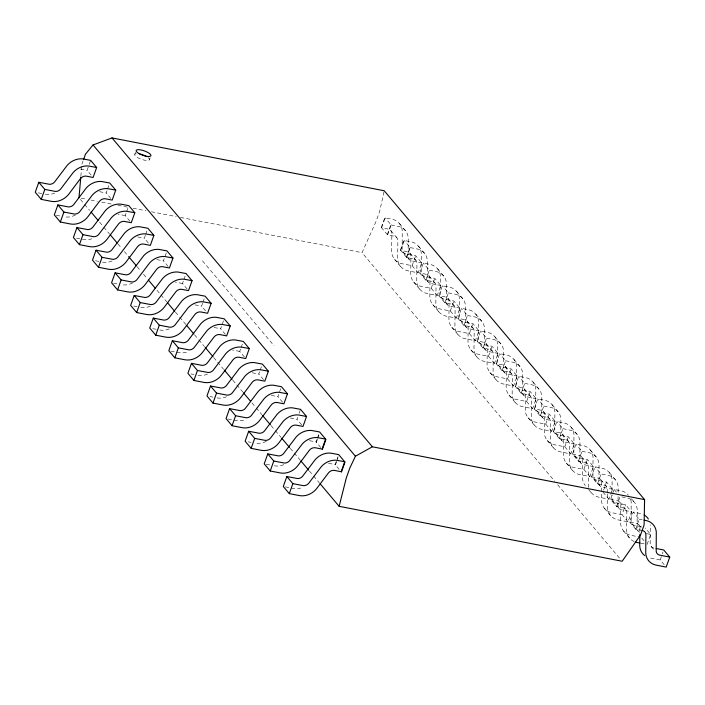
<?xml version="1.0" encoding="UTF-8"?>
<svg xmlns="http://www.w3.org/2000/svg" width="705" height="705" viewBox="0 0 705 705"><rect width="100%" height="100%" fill="white"/><g stroke="black" fill="none" stroke-linecap="round" stroke-linejoin="round"><path stroke-width="0.53" stroke-dasharray="3.52 2.64" d="M607.71 494.011L607.56 507.001A16.938 14.408 -40.1 0 0 618.073 519.876L628.04 521.806L631.592 511.839L625.582 504.709L615.104 502.63A5.834 4.97 -40.1 0 1 612.019 498.858L612.019 494.848M607.719 492.927L607.754 489.684A5.887 5.014 -40.1 0 0 604.097 485.181L597.496 483.894L591.486 476.774L595.038 466.798L603.163 468.446A16.991 14.452 -40.1 0 1 612.125 479.488L612.037 493.773M618.091 496.576L618.029 505.987A5.834 4.97 -40.1 0 0 621.114 509.759L631.592 511.839M618.135 492.249L618.135 486.617A16.991 14.452 -40.1 0 0 609.173 475.575L601.048 473.927L595.038 466.798M639.867 531.068L639.902 527.825A5.887 5.014 -40.1 0 0 636.254 523.322L629.653 522.035L633.205 512.068L641.321 513.716A16.991 14.452 -40.1 0 1 642.757 514.253M80.872 176.083L81.718 166.354M383.987 191.786L379.669 211.315L376.118 221.291L362.017 252.654L554.817 481.365M81.912 164.186L83.331 160.194M91.104 175.087L87.094 170.337L88.865 165.349M89.227 164.353L90.645 160.361M110.852 198.51L106.173 192.967L107.239 189.98M107.592 188.984L109.011 184.992M134.761 154.325L135.475 152.333M129.931 221.15L125.252 215.607L126.318 212.61M126.671 211.615L128.451 206.627M149.451 159.815L150.156 157.814M148.341 242.987L144.331 238.237L145.397 235.241M145.759 234.245L147.178 230.262M168.09 266.419L163.419 260.868L166.257 252.892M187.169 289.05L182.498 283.507L183.564 280.511M183.917 279.515L185.688 274.527M205.587 310.887L201.577 306.137L202.643 303.15M202.996 302.154L204.415 298.162M225.336 334.32L220.656 328.777L223.494 320.793M244.415 356.95L239.735 351.407L240.802 348.42M241.154 347.415L242.934 342.436M263.494 379.59L258.814 374.038L259.881 371.05M260.242 370.055L261.661 366.062M282.573 402.22L277.902 396.677L280.74 388.702M301.652 424.851L296.981 419.308L297.686 417.316M299.114 413.324L300.171 410.336M381.299 227.442L384.851 217.466M381.599 227.794L385.15 217.819L393.275 219.475A16.991 14.452 -40.1 0 1 402.238 230.509L402.132 249.887A5.834 4.97 -40.1 0 0 405.216 253.65L415.694 255.73L421.705 262.859L418.153 272.835L408.186 270.896A16.938 14.408 -40.1 0 1 397.673 258.03L397.867 240.705A5.887 5.014 -40.1 0 0 394.21 236.201L387.609 234.924L381.599 227.794L388.208 229.072A5.887 5.014 -40.1 0 1 391.857 233.575L391.663 250.901A16.938 14.408 -40.1 0 0 402.176 263.767L412.143 265.706L418.153 272.835M387.309 234.562L390.861 224.595M387.609 234.924L391.16 224.948L385.15 217.819M320.731 447.49L316.06 441.947L317.127 438.951M317.479 437.955L318.898 433.963M316.36 442.299L317.426 439.312M317.779 438.307L319.198 434.324M400.387 250.072L403.93 240.097M400.687 250.425L404.238 240.458L412.355 242.106A16.991 14.452 -40.1 0 1 421.317 253.148L421.22 272.518A5.834 4.97 -40.1 0 0 424.295 276.289L434.774 278.369L440.784 285.499L437.232 295.465L427.265 293.536A16.938 14.408 -40.1 0 1 416.761 280.661L416.946 263.344A5.887 5.014 -40.1 0 0 413.297 258.841L406.697 257.554L400.687 250.425L407.287 251.711A5.887 5.014 -40.1 0 1 410.936 256.215L410.751 273.531A16.938 14.408 -40.1 0 0 421.255 286.406L431.222 288.336L437.232 295.465M406.388 257.202L409.94 247.226M406.697 257.554L410.239 247.587L404.238 240.458M339.149 469.327L335.139 464.577L337.977 456.602M335.439 464.939L336.505 461.942M336.858 460.947L338.285 456.955M412.143 265.706L415.694 255.73M419.766 273.064L423.317 263.088L431.434 264.736A16.991 14.452 -40.1 0 1 440.396 275.778L440.299 295.157A5.834 4.97 -40.1 0 0 443.375 298.92L453.853 301L459.863 308.129L456.311 318.096L446.353 316.166A16.938 14.408 -40.1 0 1 435.84 303.291L436.034 285.974A5.887 5.014 -40.1 0 0 432.376 281.471L425.776 280.193L419.766 273.064L426.366 274.342A5.887 5.014 -40.1 0 1 430.024 278.845L429.83 296.171A16.938 14.408 -40.1 0 0 440.343 309.037L450.301 310.976L456.311 318.096M425.776 280.193L429.327 270.218L423.317 263.088M431.222 288.336L434.774 278.369M438.845 295.695L442.396 285.728L450.513 287.376A16.991 14.452 -40.1 0 1 459.475 298.409L459.378 317.788A5.834 4.97 -40.1 0 0 462.454 321.559L472.932 323.63L478.942 330.76L475.39 340.735L465.432 338.797A16.938 14.408 -40.1 0 1 454.919 325.93L455.113 308.605A5.887 5.014 -40.1 0 0 451.456 304.111L444.855 302.824L438.845 295.695L445.445 296.981A5.887 5.014 -40.1 0 1 449.103 301.476L448.909 318.801A16.938 14.408 -40.1 0 0 459.422 331.667L469.38 333.606L475.39 340.735M444.855 302.824L448.406 292.857L442.396 285.728M450.301 310.976L453.853 301M457.924 318.334L461.475 308.358L469.592 310.006A16.991 14.452 -40.1 0 1 478.554 321.048L478.457 340.418A5.834 4.97 -40.1 0 0 481.541 344.19L492.02 346.27L498.021 353.399L494.478 363.366L484.511 361.436A16.938 14.408 -40.1 0 1 473.998 348.561L474.192 331.244A5.887 5.014 -40.1 0 0 470.535 326.741L463.934 325.463L457.924 318.334L464.524 319.612A5.887 5.014 -40.1 0 1 468.182 324.115L467.988 341.431A16.938 14.408 -40.1 0 0 478.501 354.307L488.468 356.236L494.478 363.366M463.934 325.463L467.486 315.488L461.475 308.358M469.38 333.606L472.932 323.63M477.003 340.964L480.554 330.998L488.68 332.645A16.991 14.452 -40.1 0 1 497.642 343.679L497.536 363.057A5.834 4.97 -40.1 0 0 500.621 366.829L511.099 368.9L517.109 376.029L513.557 386.005L503.59 384.066A16.938 14.408 -40.1 0 1 493.077 371.2L493.271 353.875A5.887 5.014 -40.1 0 0 489.614 349.372L483.013 348.094L477.003 340.964L483.604 342.242A5.887 5.014 -40.1 0 1 487.261 346.745L487.067 364.071A16.938 14.408 -40.1 0 0 497.58 376.937L507.547 378.876L513.557 386.005M483.013 348.094L486.565 338.118L480.554 330.998M488.468 356.236L492.02 346.27M496.082 363.595L499.634 353.628L507.759 355.276A16.991 14.452 -40.1 0 1 516.721 366.318L516.615 385.688A5.834 4.97 -40.1 0 0 519.7 389.46L530.178 391.539L536.188 398.669L532.636 408.636L522.669 406.706A16.938 14.408 -40.1 0 1 512.156 393.831L512.35 376.514A5.887 5.014 -40.1 0 0 508.693 372.011L502.092 370.724L496.082 363.595L502.691 364.882A5.887 5.014 -40.1 0 1 506.34 369.385L506.146 386.701A16.938 14.408 -40.1 0 0 516.659 399.576L526.626 401.506L532.636 408.636M502.092 370.724L505.644 360.757L499.634 353.628M507.547 378.876L511.099 368.9M515.17 386.234L518.721 376.258L526.838 377.906A16.991 14.452 -40.1 0 1 535.8 388.949L535.703 408.327A5.834 4.97 -40.1 0 0 538.779 412.09L549.257 414.17L555.267 421.299L551.715 431.275L541.748 429.336A16.938 14.408 -40.1 0 1 531.244 416.47L531.429 399.145A5.887 5.014 -40.1 0 0 527.781 394.641L521.18 393.364L515.17 386.234L521.77 387.512A5.887 5.014 -40.1 0 1 525.419 392.015L525.234 409.341A16.938 14.408 -40.1 0 0 535.738 422.207L545.705 424.146L551.715 431.275M521.18 393.364L524.723 383.388L518.721 376.258M526.626 401.506L530.178 391.539M534.249 408.865L537.8 398.898L545.917 400.546A16.991 14.452 -40.1 0 1 554.879 411.588L554.782 430.958A5.834 4.97 -40.1 0 0 557.858 434.729L568.336 436.8L574.346 443.93L570.794 453.905L560.836 451.967A16.938 14.408 -40.1 0 1 550.323 439.1L550.517 421.775A5.887 5.014 -40.1 0 0 546.86 417.281L540.259 415.994L534.249 408.865L540.85 410.151A5.887 5.014 -40.1 0 1 544.507 414.655L544.313 431.971A16.938 14.408 -40.1 0 0 554.826 444.846L564.784 446.776L570.794 453.905M540.259 415.994L543.811 406.027L537.8 398.898M545.705 424.146L549.257 414.17M553.328 431.504L556.879 421.528L564.996 423.176A16.991 14.452 -40.1 0 1 573.958 434.218L573.861 453.588A5.834 4.97 -40.1 0 0 576.937 457.36L587.415 459.44L593.425 466.569L589.874 476.536L579.915 474.606A16.938 14.408 -40.1 0 1 569.402 461.731L569.596 444.414A5.887 5.014 -40.1 0 0 565.939 439.911L559.338 438.633L553.328 431.504L559.929 432.782A5.887 5.014 -40.1 0 1 563.586 437.285L563.392 454.602A16.938 14.408 -40.1 0 0 573.905 467.477L583.863 469.407L589.874 476.536M559.338 438.633L562.89 428.658L556.879 421.528M564.784 446.776L568.336 436.8M588.798 487.437A16.938 14.408 -40.1 0 1 588.481 484.37L588.675 467.045A5.887 5.014 -40.1 0 0 585.018 462.542L578.417 461.264L572.407 454.135L575.959 444.168L584.075 445.816A16.991 14.452 -40.1 0 1 593.037 456.849L592.94 476.227A5.834 4.97 -40.1 0 0 596.025 479.999L606.503 482.07L612.504 489.2L608.961 499.175L598.994 497.236A16.938 14.408 -40.1 0 1 590.482 491.579M578.417 461.264L581.969 451.297L575.959 444.168M583.863 469.407L587.415 459.44M597.496 483.894L601.048 473.927M603.656 490.054L606.503 482.07M634.218 541.599A16.938 14.408 -40.1 0 1 626.639 529.64L626.833 512.315A5.887 5.014 -40.1 0 0 623.176 507.811L616.575 506.534L610.565 499.404L612.345 494.416M612.698 493.421L614.117 489.429L622.242 491.077A16.991 14.452 -40.1 0 1 628.419 495.21M616.575 506.534L620.127 496.558L628.252 498.206A16.991 14.452 -40.1 0 1 637.214 509.248L637.109 528.627A5.834 4.97 -40.1 0 0 639.699 532.213M628.04 521.806L622.03 514.676L625.582 504.709M642.264 530.451L635.663 529.164L639.206 519.197L633.205 512.068M647.12 544.445L650.671 534.469L645.26 528.054M664.198 564.696L660.188 559.946L661.969 554.958M662.321 553.963L663.026 551.971M391.16 224.948L399.286 226.596A16.991 14.452 -40.1 0 1 408.248 237.638L408.142 257.017A5.834 4.97 -40.1 0 0 411.226 260.779L421.705 262.859M80.493 169.05L87.094 170.337M410.239 247.587L418.365 249.235A16.991 14.452 -40.1 0 1 427.327 260.277L427.23 279.647A5.834 4.97 -40.1 0 0 430.306 283.419L440.784 285.499M99.572 191.69L106.173 192.967M81.154 198.14L86.556 199.189M90.874 200.035L97.352 201.286M101.679 202.132L111.399 204.018M117.885 205.27L128.68 207.367M133.007 208.204L145.97 210.725M151.372 211.773L176.215 216.594M180.533 217.431L362.017 252.654M38.237 192.835L42.23 193.611M429.327 270.218L437.444 271.866A16.991 14.452 -40.1 0 1 446.406 282.908L446.309 302.278A5.834 4.97 -40.1 0 0 449.385 306.049L459.863 308.129M125.252 215.607L118.651 214.32A5.887 5.014 -40.1 0 0 118.105 214.25M56.321 215.272L60.313 216.047M448.406 292.857L456.523 294.505A16.991 14.452 -40.1 0 1 465.485 305.538L465.388 324.917A5.834 4.97 -40.1 0 0 468.464 328.689L478.942 330.76M137.731 236.959L144.331 238.237M76.404 238.105L83.375 239.453A16.938 14.408 -40.1 0 0 93.007 238.343M467.486 315.488L475.602 317.135A16.991 14.452 -40.1 0 1 484.564 328.177L484.467 347.547A5.834 4.97 -40.1 0 0 487.543 351.319L498.021 353.399M156.818 259.59L163.419 260.868M95.483 260.735L100.462 261.705M486.565 338.118L494.69 339.775A16.991 14.452 -40.1 0 1 503.652 350.808L503.546 370.187A5.834 4.97 -40.1 0 0 506.631 373.958L517.109 376.029M182.498 283.507L175.897 282.22A5.887 5.014 -40.1 0 0 175.351 282.15M113.567 283.172L118.546 284.141M505.644 360.757L513.769 362.405A16.991 14.452 -40.1 0 1 522.731 373.447L522.625 392.817A5.834 4.97 -40.1 0 0 525.71 396.589L536.188 398.669M194.977 304.86L201.577 306.137M133.642 306.005L138.621 306.975M524.723 383.388L532.848 385.036A16.991 14.452 -40.1 0 1 541.81 396.078L541.713 415.457A5.834 4.97 -40.1 0 0 544.789 419.219L555.267 421.299M214.056 327.49L220.656 328.777M152.721 328.636L157.709 329.605M543.811 406.027L551.927 407.675A16.991 14.452 -40.1 0 1 560.889 418.708L560.792 438.087A5.834 4.97 -40.1 0 0 563.868 441.859L574.346 443.93M239.735 351.407L233.135 350.129A5.887 5.014 -40.1 0 0 232.588 350.05M170.804 351.081L178.779 352.623A16.938 14.408 -40.1 0 0 188.411 351.513M562.89 428.658L571.006 430.306A16.991 14.452 -40.1 0 1 579.968 441.348L579.871 460.717A5.834 4.97 -40.1 0 0 582.947 464.489L593.425 466.569M252.214 372.76L258.814 374.038M190.888 373.906L193.875 374.487M581.969 451.297L590.085 452.945A16.991 14.452 -40.1 0 1 599.047 463.978L598.95 483.357A5.834 4.97 -40.1 0 0 602.026 487.129L612.504 489.2M271.302 395.39L277.902 396.677M572.407 454.135L579.008 455.412A5.887 5.014 -40.1 0 1 582.665 459.916L582.471 477.241A16.938 14.408 -40.1 0 0 585.335 485.648M209.967 396.545L212.954 397.118M290.381 418.03L296.981 419.308M591.486 476.774L598.087 478.052A5.887 5.014 -40.1 0 1 601.744 482.555L601.55 499.871A16.938 14.408 -40.1 0 0 612.063 512.746L622.03 514.676M228.05 418.981L236.016 420.532A16.938 14.408 -40.1 0 0 245.657 419.422M309.46 440.66L316.06 441.947M610.565 499.404L617.175 500.682A5.887 5.014 -40.1 0 1 620.823 505.185L620.629 522.511A16.938 14.408 -40.1 0 0 631.142 535.377L640.114 537.122M248.125 441.806L251.112 442.387M639.206 519.197L642.149 519.761M328.539 463.3L335.139 464.577M641.418 526.714L634.183 525.26A5.834 4.97 -40.1 0 1 631.107 521.497L631.204 502.119A16.991 14.452 -40.1 0 0 630.006 497.73M646.353 533.632L650.671 534.469M266.208 464.251L270.191 465.027M641.136 543.282L644.132 543.863M285.287 486.882L293.262 488.433A16.938 14.408 -40.1 0 0 302.894 487.322M660.188 559.946L650.221 558.016A16.938 14.408 -40.1 0 1 648.723 557.637M654.029 548.093L653.262 547.9A5.834 4.97 -40.1 0 1 650.186 544.128L650.283 524.758M399.453 223.6L405.463 230.729M418.532 246.23L424.542 253.359M437.611 268.869L443.621 275.999M456.699 291.5L462.7 298.629M475.778 314.13L481.788 321.26M494.857 336.77L500.867 343.899M513.936 359.4L519.946 366.529M533.015 382.039L539.025 389.169M552.094 404.67L558.104 411.799M571.182 427.3L577.183 434.43M590.261 449.94L596.271 457.069M609.34 472.57L615.35 479.7M631.424 498.77L634.429 502.339M614.117 489.429L617.122 492.998M390.87 230.641L396.88 237.77M409.949 253.271L415.959 260.401M429.037 275.902L435.038 283.031M448.116 298.541L454.126 305.67M467.195 321.172L473.205 328.301M486.274 343.811L492.284 350.94M505.353 366.441L511.363 373.571M524.432 389.081L530.442 396.201M543.52 411.711L549.521 418.84M562.599 434.342L568.609 441.471M581.678 456.981L587.688 464.11M600.757 479.611L606.767 486.741M619.836 502.251L625.846 509.38M638.915 524.881L641.585 528.054M403.101 252.249L409.111 259.378M422.18 274.88L428.191 282.009M441.26 297.51L447.27 304.639M460.339 320.149L466.349 327.279M479.418 342.78L485.428 349.909M498.497 365.419L504.507 372.548M517.585 388.05L523.595 395.179M536.664 410.689L542.674 417.809M555.743 433.319L561.753 440.449M574.822 455.95L580.832 463.079M593.901 478.589L599.911 485.719M612.98 501.22L618.99 508.349M632.068 523.859L638.078 530.988M651.147 546.49L654.152 550.05M629.653 522.035L635.663 529.164M602.951 492.046L608.961 499.175M641.779 538.109L644.449 541.273M394.527 259.308L400.537 266.437M413.615 281.938L419.625 289.068M432.694 304.569L438.704 311.698M451.773 327.208L457.783 334.337M470.852 349.839L476.862 356.968M489.931 372.478L495.941 379.607M509.01 395.108L515.02 402.238M528.098 417.739L534.108 424.868M547.177 440.378L553.187 447.508M566.256 463.009L572.266 470.138M588.675 489.605L591.345 492.777M604.414 508.279L610.424 515.408M623.493 530.918L629.503 538.038M557.655 484.732L620.744 559.567M202.494 260.859L274.086 345.785M80.405 199.409L83.957 203.613M84.662 204.45L89.623 210.337M99.546 222.11L103.089 226.314M103.802 227.151L109.469 233.884M117.973 243.974L121.524 248.178M124.353 251.535L127.905 255.739M137.114 266.675L140.656 270.879M143.494 274.245L147.037 278.449M156.959 290.222L166.882 301.987M175.395 312.077L178.938 316.281M179.643 317.127L186.023 324.697M194.527 334.778L198.079 338.99M198.784 339.828L204.459 346.552M213.668 357.488L223.591 369.253M232.809 380.189L242.731 391.962M251.949 402.89L255.492 407.093M256.197 407.939L261.872 414.663M271.081 425.591L274.633 429.794M275.338 430.64L281.004 437.364M290.222 448.292L300.145 460.065M309.363 471.002L312.905 475.205M313.61 476.042L319.286 482.766M148.121 157.55A7.852 2.335 19.6 0 1 146.975 160.493A7.852 2.335 19.6 0 1 136.937 157.18A7.852 2.335 19.6 0 1 136.329 153.664M169.332 328.882A16.938 14.408 -40.1 0 1 159.7 329.993M150.253 306.243A16.938 14.408 -40.1 0 1 140.621 307.354M207.49 374.152A16.938 14.408 -40.1 0 1 197.858 375.263M226.569 396.783A16.938 14.408 -40.1 0 1 216.937 397.893M132.716 282.881A16.938 14.408 -40.1 0 1 121.533 284.723M112.086 260.982A16.938 14.408 -40.1 0 1 102.454 262.093M266.287 441.321A16.938 14.408 -40.1 0 1 255.104 443.163M283.815 464.683A16.938 14.408 -40.1 0 1 274.183 465.793M75.479 214.981A16.938 14.408 -40.1 0 1 64.296 216.823M54.849 193.073A16.938 14.408 -40.1 0 1 45.217 194.183"/><path stroke-width="1.06" d="M639.832 534.32L639.717 545.141A16.938 14.408 -40.1 0 0 644.705 555.593M83.683 159.198L85.464 154.21L93.025 144.957L112.007 137.924L384.216 190.755L644.59 499.616L644.097 524.987L640.545 534.963L622.154 561.25L339.131 506.313L319.991 483.612M78.995 197.726L80.784 177.166M339.131 506.313L346.331 477.858L349.883 467.882L355.426 456.223L372.381 446.785L644.59 499.616M38.801 182.278L35.25 192.254L41.26 199.383L51.227 201.313A16.938 14.408 -40.1 0 0 68.949 193.928L80.317 178.77A5.887 5.014 -40.1 0 1 86.503 176.179L93.104 177.466L96.656 167.49L90.645 160.361L82.476 158.845A16.991 14.452 -40.1 0 0 67.319 165.208L54.497 182.11A5.834 4.97 -40.1 0 1 49.306 184.278L38.801 182.278L44.812 189.407L55.316 191.407A5.834 4.97 -40.1 0 0 60.507 189.24L73.329 172.337A16.991 14.452 -40.1 0 1 88.486 165.975L96.656 167.49M41.26 199.383L44.812 189.407M57.881 204.917L54.329 214.884L60.339 222.013L70.306 223.952A16.938 14.408 -40.1 0 0 88.028 216.558L99.405 201.41A5.887 5.014 -40.1 0 1 105.583 198.819L112.183 200.097L115.735 190.13L109.724 183L101.555 181.485A16.991 14.452 -40.1 0 0 86.398 187.838L73.584 204.75A5.834 4.97 -40.1 0 1 68.385 206.909L57.881 204.917L63.891 212.046L74.395 214.038A5.834 4.97 -40.1 0 0 79.586 211.879L92.408 194.968A16.991 14.452 -40.1 0 1 107.565 188.614L115.735 190.13M60.339 222.013L63.891 212.046M76.96 227.548L73.408 237.523L79.418 244.653L89.385 246.583A16.938 14.408 -40.1 0 0 107.107 239.198L118.484 224.04A5.887 5.014 -40.1 0 1 124.662 221.449L131.262 222.727L134.814 212.76L128.803 205.631L120.634 204.115A16.991 14.452 -40.1 0 0 105.477 210.478L92.663 227.38A5.834 4.97 -40.1 0 1 87.473 229.548L76.96 227.548L82.97 234.677L93.474 236.677A5.834 4.97 -40.1 0 0 98.674 234.509L111.487 217.607A16.991 14.452 -40.1 0 1 126.644 211.244L134.814 212.76M79.418 244.653L82.97 234.677M96.039 250.187L92.496 260.154L98.497 267.283L108.464 269.222A16.938 14.408 -40.1 0 0 126.195 261.828L137.563 246.68A5.887 5.014 -40.1 0 1 143.741 244.08L150.341 245.366L153.893 235.391L147.883 228.261L139.713 226.754A16.991 14.452 -40.1 0 0 124.565 233.108L111.742 250.019A5.834 4.97 -40.1 0 1 106.552 252.179L96.039 250.187L102.049 257.316L112.562 259.308A5.834 4.97 -40.1 0 0 117.753 257.14L130.566 240.238A16.991 14.452 -40.1 0 1 145.724 233.884L153.893 235.391M98.497 267.283L102.049 257.316M115.126 272.817L111.575 282.793L117.585 289.922L127.543 291.852A16.938 14.408 -40.1 0 0 145.274 284.459L156.642 269.31A5.887 5.014 -40.1 0 1 162.829 266.719L169.429 267.997L172.972 258.03L166.97 250.901L158.801 249.385A16.991 14.452 -40.1 0 0 143.644 255.748L130.822 272.65A5.834 4.97 -40.1 0 1 125.631 274.818L115.126 272.817L121.137 279.947L131.641 281.947A5.834 4.97 -40.1 0 0 136.832 279.779L149.654 262.877A16.991 14.452 -40.1 0 1 164.811 256.514L172.972 258.03M117.585 289.922L121.137 279.947M134.206 295.457L130.654 305.424L136.664 312.553L146.631 314.483A16.938 14.408 -40.1 0 0 164.353 307.098L175.721 291.949A5.887 5.014 -40.1 0 1 181.908 289.35L188.508 290.636L192.06 280.661L186.049 273.531L177.88 272.024A16.991 14.452 -40.1 0 0 162.723 278.378L149.901 295.28A5.834 4.97 -40.1 0 1 144.71 297.448L134.206 295.457L140.216 302.577L150.72 304.578A5.834 4.97 -40.1 0 0 155.911 302.41L168.733 285.507A16.991 14.452 -40.1 0 1 183.89 279.154L192.06 280.661M136.664 312.553L140.216 302.577M153.285 318.087L149.733 328.054L155.743 335.183L165.71 337.122A16.938 14.408 -40.1 0 0 183.432 329.728L194.8 314.58A5.887 5.014 -40.1 0 1 200.987 311.989L207.587 313.267L211.139 303.3L205.129 296.171L196.959 294.655A16.991 14.452 -40.1 0 0 181.802 301.009L168.98 317.92A5.834 4.97 -40.1 0 1 163.789 320.079L153.285 318.087L159.295 325.216L169.799 327.208A5.834 4.97 -40.1 0 0 174.99 325.049L187.812 308.138A16.991 14.452 -40.1 0 1 202.969 301.784L211.139 303.3M155.743 335.183L159.295 325.216M172.364 340.718L168.812 350.693L174.822 357.823L184.789 359.753A16.938 14.408 -40.1 0 0 202.511 352.368L213.888 337.21A5.887 5.014 -40.1 0 1 220.066 334.619L226.666 335.906L230.218 325.93L224.208 318.801L216.038 317.285A16.991 14.452 -40.1 0 0 200.881 323.648L188.068 340.55A5.834 4.97 -40.1 0 1 182.868 342.718L172.364 340.718L178.374 347.847L188.878 349.847A5.834 4.97 -40.1 0 0 194.069 347.68L206.891 330.777A16.991 14.452 -40.1 0 1 222.049 324.415L230.218 325.93M174.822 357.823L178.374 347.847M191.443 363.357L187.891 373.324L193.901 380.453L203.868 382.392A16.938 14.408 -40.1 0 0 221.59 374.998L232.967 359.85A5.887 5.014 -40.1 0 1 239.145 357.259L245.745 358.537L249.297 348.561L243.287 341.431L235.118 339.925A16.991 14.452 -40.1 0 0 219.96 346.278L207.147 363.19A5.834 4.97 -40.1 0 1 201.956 365.349L191.443 363.357L197.453 370.486L207.957 372.478A5.834 4.97 -40.1 0 0 213.157 370.319L225.97 353.408A16.991 14.452 -40.1 0 1 241.128 347.054L249.297 348.561M193.901 380.453L197.453 370.486M210.522 385.988L206.979 395.963L212.981 403.093L222.947 405.023A16.938 14.408 -40.1 0 0 240.678 397.629L252.046 382.48A5.887 5.014 -40.1 0 1 258.224 379.889L264.824 381.167L268.376 371.2L262.366 364.071L254.197 362.555A16.991 14.452 -40.1 0 0 239.048 368.918L226.226 385.82A5.834 4.97 -40.1 0 1 221.035 387.988L210.522 385.988L216.532 393.117L227.045 395.117A5.834 4.97 -40.1 0 0 232.236 392.949L245.049 376.047A16.991 14.452 -40.1 0 1 260.207 369.684L268.376 371.2M212.981 403.093L216.532 393.117M229.61 408.627L226.058 418.594L232.068 425.723L242.026 427.653A16.938 14.408 -40.1 0 0 259.757 420.268L271.125 405.119A5.887 5.014 -40.1 0 1 277.312 402.52L283.912 403.806L287.455 393.831L281.454 386.701L273.284 385.194A16.991 14.452 -40.1 0 0 258.127 391.548L245.305 408.451A5.834 4.97 -40.1 0 1 240.114 410.618L229.61 408.627L235.62 415.756L246.124 417.748A5.834 4.97 -40.1 0 0 251.315 415.58L264.137 398.677A16.991 14.452 -40.1 0 1 279.295 392.324L287.455 393.831M232.068 425.723L235.62 415.756M248.689 431.257L245.137 441.224L251.147 448.354L261.114 450.292A16.938 14.408 -40.1 0 0 278.836 442.899L290.204 427.75A5.887 5.014 -40.1 0 1 296.391 425.159L302.991 426.437L306.543 416.47L300.533 409.341L292.363 407.825A16.991 14.452 -40.1 0 0 277.206 414.188L264.384 431.09A5.834 4.97 -40.1 0 1 259.193 433.249L248.689 431.257L254.699 438.387L265.203 440.378A5.834 4.97 -40.1 0 0 270.394 438.219L283.216 421.308A16.991 14.452 -40.1 0 1 298.374 414.954L306.543 416.47M251.147 448.354L254.699 438.387M267.768 453.888L264.216 463.864L270.226 470.993L280.193 472.923A16.938 14.408 -40.1 0 0 297.915 465.538L309.283 450.38A5.887 5.014 -40.1 0 1 315.47 447.79L322.07 449.076L325.622 439.1L319.612 431.971L311.443 430.455A16.991 14.452 -40.1 0 0 296.285 436.818L283.463 453.72A5.834 4.97 -40.1 0 1 278.272 455.888L267.768 453.888L273.778 461.017L284.282 463.018A5.834 4.97 -40.1 0 0 289.473 460.85L302.295 443.947A16.991 14.452 -40.1 0 1 317.453 437.585L325.622 439.1M270.226 470.993L273.778 461.017M286.847 476.527L283.295 486.494L289.306 493.623L299.273 495.562A16.938 14.408 -40.1 0 0 316.994 488.168L328.371 473.02A5.887 5.014 -40.1 0 1 334.549 470.429L341.149 471.707L344.701 461.74L338.691 454.61L330.522 453.095A16.991 14.452 -40.1 0 0 315.364 459.449L302.551 476.36A5.834 4.97 -40.1 0 1 297.351 478.519L286.847 476.527L292.857 483.656L303.361 485.648A5.834 4.97 -40.1 0 0 308.561 483.489L321.374 466.578A16.991 14.452 -40.1 0 1 336.532 460.224L344.701 461.74M289.306 493.623L292.857 483.656M322.37 449.429L325.921 439.462M341.449 472.059L345.001 462.092M656.188 548.508L663.74 549.979L669.75 557.109L666.199 567.076L656.232 565.146A16.938 14.408 -40.1 0 1 645.727 552.271L645.912 534.954A5.887 5.014 -40.1 0 0 642.264 530.451M644.106 520.149L647.331 520.845A16.991 14.452 -40.1 0 1 656.293 531.887L656.196 551.257A5.834 4.97 -40.1 0 0 659.272 555.029L669.75 557.109M640.14 543.088L637.153 542.506A16.938 14.408 -40.1 0 1 635.654 542.127M112.007 137.924L372.381 446.785M93.025 144.957L355.426 456.223M91.042 212.02L98.127 220.427M110.183 234.721L117.268 243.128M128.61 256.585L136.409 265.829M148.455 280.132L155.549 288.539M167.596 302.833L174.681 311.24M186.737 325.534L193.822 333.941M205.164 347.398L212.963 356.642M224.305 370.099L232.095 379.343M243.436 392.8L250.531 401.207M262.577 415.501L270.376 424.754M281.718 438.21L289.517 447.455M300.859 460.911L308.649 470.156M139.449 153.91A7.852 2.335 19.6 0 1 146.79 156.66M644.114 514.941A16.991 14.452 -40.1 0 1 648.362 519.047M138.841 153.487A7.852 2.335 19.6 0 0 150.87 155.823A7.852 2.335 19.6 0 0 140.868 149.927A7.852 2.335 19.6 0 0 138.841 153.487"/></g></svg>
